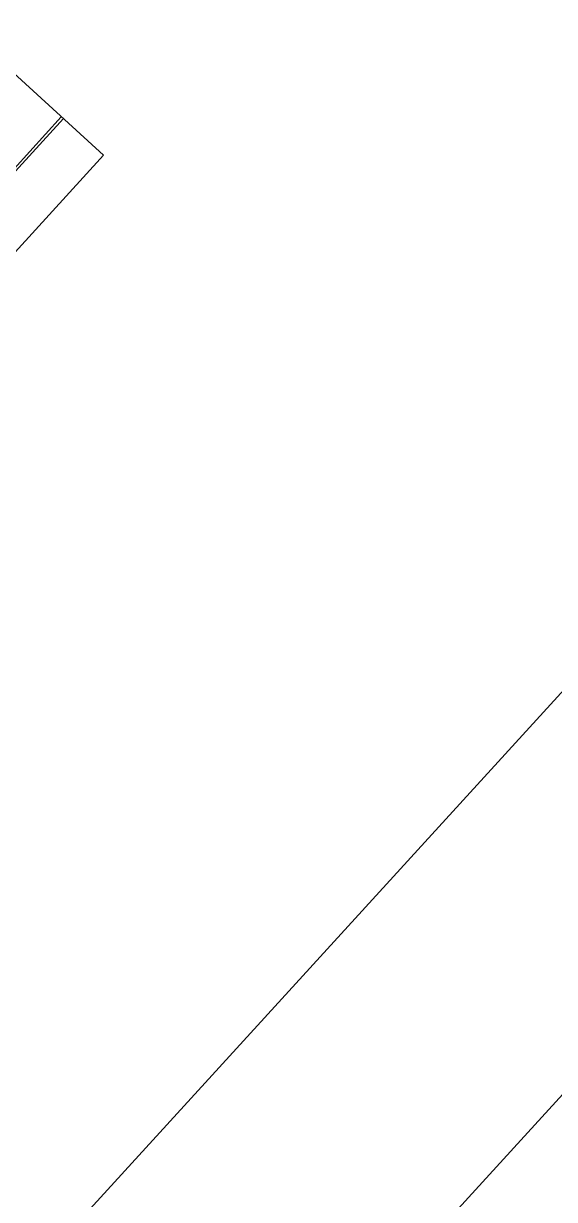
# Model space of a CAD drawing. Header units: metres. Extents: x 750 to 3116, y -341 to 1465.
# Drawn here: x 1570.633 to 1571.61, y 768.299 to 770.461 of the extents above; entities that cross this region are included whole.
import ezdxf

# ---------------------------------------------------------------- set-up
doc = ezdxf.new("R2010")
doc.units = ezdxf.units.M
doc.layers.add('Furniture', color=44, linetype='Continuous', lineweight=5)

msp = doc.modelspace()

# ---------------------------------------------------------------- linework, layer by layer
at = {"layer": 'Furniture'}
for p, q in [((1570.515, 770.4611), (1570.7802, 770.2188)), ((1570.3383, 769.891), (1570.7026, 770.2897)), ((1570.3421, 769.8876), (1570.7064, 770.2862)), ((1570.416, 769.8201), (1570.7802, 770.2188))]:
    msp.add_line(p, q, dxfattribs=at)
for points in [[(1570.1387, 767.6068), (1572.0197, 769.6655), (1572.3888, 769.3283), (1570.5078, 767.2696), (1570.1387, 767.6068)], [(1570.5078, 767.2696), (1572.3888, 769.3283), (1572.7579, 768.991), (1570.8769, 766.9323), (1570.5078, 767.2696)]]:
    msp.add_lwpolyline(points, dxfattribs=at)

doc.saveas('drawing.dxf')
